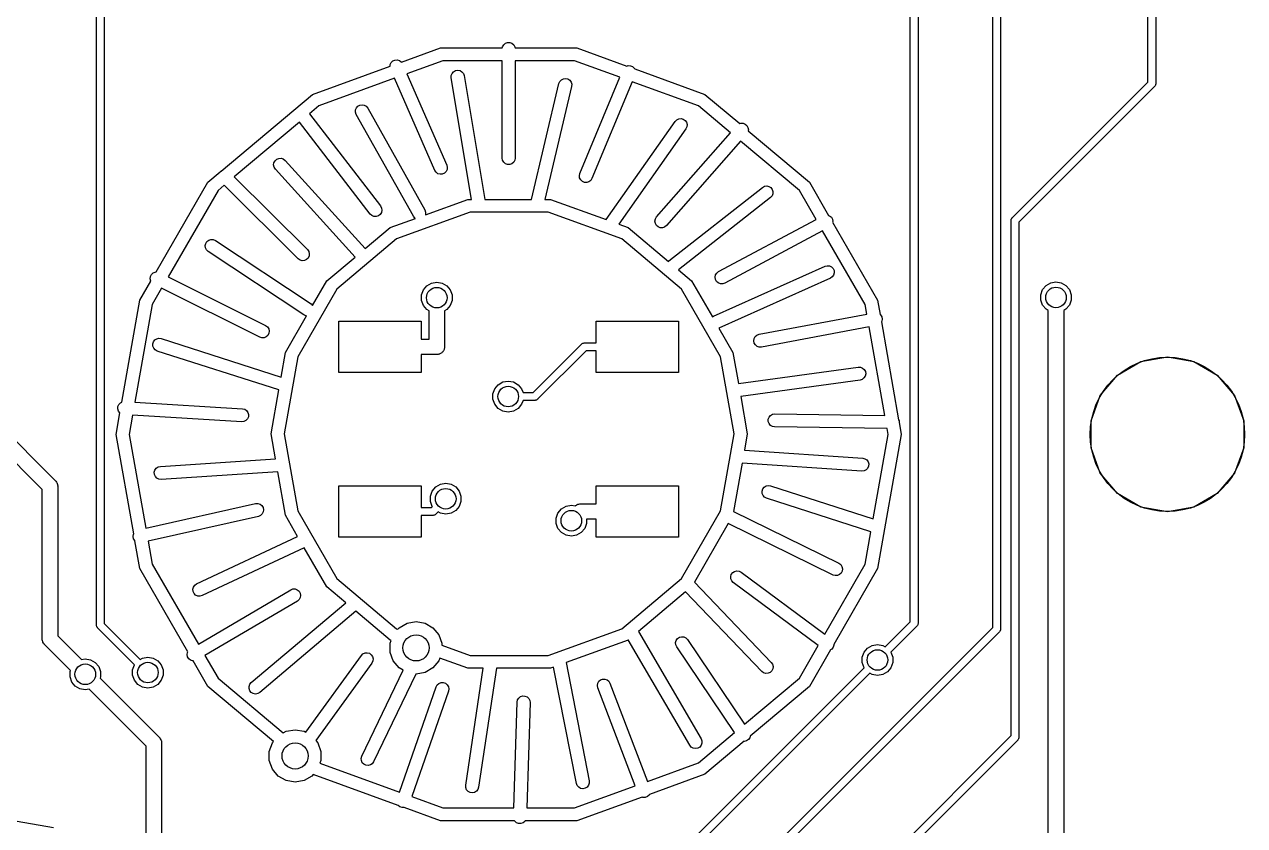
# Model space of a CAD drawing. Extents: x 0 to 100, y -163 to 0.
# Drawn here: x 52.79 to 76.5, y -145.1 to -129.53 of the extents above; entities that cross this region are included whole.
import ezdxf

# ---------------------------------------------------------------- set-up
doc = ezdxf.new("R2010")
doc.units = 0
doc.header["$MEASUREMENT"] = 0
doc.layers.add('BLACK', color=7, linetype='CONTINUOUS')

msp = doc.modelspace()

# ---------------------------------------------------------------- linework, layer by layer
at = {"layer": 'Black'}
for p, q in [((54.1897, -141.206), (54.1897, -109.35)), ((54.3421, -109.382), (54.3421, -141.175)), ((71.6049, -141.255), (71.6049, -111.305)), ((71.7573, -111.305), (71.7573, -141.287)), ((70.1551, -117.125), (70.1551, -141.172)), ((70.0027, -141.141), (70.0027, -117.296)), ((74.621, -130.653), (74.621, -128.561)), ((74.7734, -128.529), (74.7734, -130.685)), ((62.0807, -129.967), (62.1027, -129.928)), ((62.1027, -129.928), (62.1365, -129.9)), ((62.1365, -129.9), (62.1779, -129.885)), ((62.1779, -129.885), (62.2221, -129.885)), ((62.2221, -129.885), (62.2635, -129.9)), ((62.2635, -129.9), (62.2973, -129.928)), ((62.2973, -129.928), (62.3193, -129.967)), ((60.1143, -130.266), (60.8756, -129.989)), ((60.8756, -129.989), (62.0767, -129.989)), ((62.0767, -129.989), (62.0807, -129.967)), ((62.3193, -129.967), (62.3233, -129.989)), ((62.3233, -129.989), (63.5244, -129.989)), ((63.5244, -129.989), (64.4963, -130.343)), ((58.3865, -130.895), (59.8946, -130.346)), ((59.8946, -130.346), (59.8982, -130.314)), ((59.8982, -130.314), (59.9178, -130.275)), ((59.9178, -130.275), (59.9497, -130.244)), ((59.9497, -130.244), (59.9902, -130.227)), ((59.9902, -130.227), (60.0342, -130.224)), ((60.0342, -130.224), (60.0765, -130.236)), ((60.0765, -130.236), (60.112, -130.262)), ((60.112, -130.262), (60.1143, -130.266)), ((60.9197, -130.239), (60.2211, -130.493)), ((62.073, -130.239), (60.9197, -130.239)), ((62.073, -132.13), (62.073, -130.239)), ((63.4803, -130.239), (62.327, -130.239)), ((62.327, -130.239), (62.327, -132.13)), ((64.361, -130.56), (63.4803, -130.239)), ((64.4963, -130.343), (64.5236, -130.334)), ((64.5236, -130.334), (64.5677, -130.336)), ((64.5677, -130.336), (64.6084, -130.353)), ((64.6084, -130.353), (64.6409, -130.383)), ((64.6409, -130.383), (64.6488, -130.398)), ((64.6488, -130.398), (66.0135, -130.895)), ((59.982, -130.58), (58.5135, -131.115)), ((60.7636, -132.371), (59.982, -130.58)), ((60.2211, -130.493), (60.9964, -132.269)), ((61.0847, -130.571), (61.0852, -130.527)), ((61.4769, -132.933), (61.0847, -130.571)), ((61.0852, -130.527), (61.1007, -130.485)), ((61.1007, -130.485), (61.1293, -130.452)), ((61.1293, -130.452), (61.1678, -130.43)), ((61.1678, -130.43), (61.2113, -130.423)), ((61.2113, -130.423), (61.2546, -130.431)), ((61.2546, -130.431), (61.2926, -130.454)), ((61.2926, -130.454), (61.3206, -130.488)), ((61.3206, -130.488), (61.3353, -130.529)), ((61.3353, -130.529), (61.7343, -132.933)), ((63.1764, -130.681), (63.1939, -130.64)), ((63.1939, -130.64), (63.2241, -130.608)), ((63.2241, -130.608), (63.2636, -130.588)), ((63.2636, -130.588), (63.3074, -130.583)), ((63.3074, -130.583), (63.3503, -130.593)), ((63.3503, -130.593), (63.3871, -130.618)), ((63.3871, -130.618), (63.4135, -130.653)), ((63.5827, -132.431), (64.361, -130.56)), ((62.6429, -132.933), (63.1764, -130.681)), ((63.4236, -130.739), (62.9039, -132.933)), ((63.4135, -130.653), (63.4261, -130.695)), ((63.4261, -130.695), (63.4236, -130.739)), ((64.6, -130.647), (63.8173, -132.529)), ((65.8865, -131.115), (64.6, -130.647)), ((71.9842, -133.29), (74.621, -130.653)), ((74.7511, -130.739), (72.1143, -133.376)), ((74.753, -130.736), (74.7511, -130.739)), ((74.7556, -130.734), (74.753, -130.736)), ((74.7605, -130.725), (74.7556, -130.734)), ((74.7663, -130.717), (74.7605, -130.725)), ((74.7671, -130.714), (74.7663, -130.717)), ((74.7688, -130.711), (74.7671, -130.714)), ((74.7705, -130.701), (74.7688, -130.711)), ((74.7731, -130.692), (74.7705, -130.701)), ((74.7734, -130.685), (74.7728, -130.688)), ((74.7728, -130.688), (74.7731, -130.692)), ((56.6121, -132.384), (58.3865, -130.895)), ((58.5135, -131.115), (58.3283, -131.27)), ((59.2696, -131.122), (59.3081, -131.1)), ((59.3081, -131.1), (59.3516, -131.093)), ((59.3516, -131.093), (59.3949, -131.101)), ((59.3949, -131.101), (59.4329, -131.124)), ((66.5102, -131.638), (65.8865, -131.115)), ((66.0135, -130.895), (66.6892, -131.462)), ((58.3283, -131.27), (59.7106, -133.062)), ((59.2247, -131.24), (59.2252, -131.196)), ((59.2392, -131.282), (59.2247, -131.24)), ((59.2252, -131.196), (59.2408, -131.155)), ((60.3492, -133.262), (59.2392, -131.282)), ((59.2408, -131.155), (59.2696, -131.122)), ((59.4329, -131.124), (59.4608, -131.158)), ((59.4608, -131.158), (60.5708, -133.138)), ((58.1335, -131.434), (56.8668, -132.497)), ((59.5094, -133.218), (58.1335, -131.434)), ((64.096, -133.327), (65.436, -131.417)), ((65.644, -131.563), (64.3431, -133.417)), ((65.436, -131.417), (65.4673, -131.386)), ((65.4673, -131.386), (65.5072, -131.367)), ((65.5072, -131.367), (65.5512, -131.363)), ((65.5512, -131.363), (65.5938, -131.375)), ((65.5938, -131.375), (65.6299, -131.4)), ((65.6299, -131.4), (65.6551, -131.436)), ((65.6626, -131.523), (65.644, -131.563)), ((65.6551, -131.436), (65.6665, -131.479)), ((65.6665, -131.479), (65.6626, -131.523)), ((66.6892, -131.462), (66.7106, -131.454)), ((66.7106, -131.454), (66.7547, -131.455)), ((66.7547, -131.455), (66.7958, -131.471)), ((66.7958, -131.471), (66.829, -131.5)), ((66.829, -131.5), (66.8502, -131.539)), ((66.8502, -131.539), (66.857, -131.583)), ((66.857, -131.583), (66.8536, -131.6)), ((65.0745, -133.276), (66.5102, -131.638)), ((66.7048, -131.801), (65.2655, -133.444)), ((67.848, -132.761), (66.7048, -131.801)), ((66.8536, -131.6), (68.0426, -132.597)), ((57.6331, -132.265), (57.6391, -132.221)), ((57.6424, -132.308), (57.6331, -132.265)), ((57.6391, -132.221), (57.6596, -132.182)), ((57.6596, -132.182), (57.6923, -132.153)), ((57.6923, -132.153), (57.7331, -132.136)), ((57.7331, -132.136), (57.7772, -132.134)), ((57.7772, -132.134), (57.8192, -132.148)), ((57.8192, -132.148), (57.8541, -132.175)), ((57.8541, -132.175), (59.4105, -133.891)), ((60.9964, -132.269), (61.0068, -132.312)), ((62.0807, -132.173), (62.073, -132.13)), ((62.1027, -132.212), (62.0807, -132.173)), ((62.1365, -132.24), (62.1027, -132.212)), ((62.1779, -132.255), (62.1365, -132.24)), ((62.2221, -132.255), (62.1779, -132.255)), ((62.2635, -132.24), (62.2221, -132.255)), ((62.2973, -132.212), (62.2635, -132.24)), ((62.3193, -132.173), (62.2973, -132.212)), ((62.327, -132.13), (62.3193, -132.173)), ((56.3574, -132.597), (56.5952, -132.398)), ((56.5952, -132.398), (56.6068, -132.386)), ((56.6068, -132.386), (56.6121, -132.384)), ((56.8668, -132.497), (58.2895, -133.91)), ((57.6659, -132.345), (57.6424, -132.308)), ((59.2158, -134.054), (57.6659, -132.345)), ((60.788, -132.408), (60.7636, -132.371)), ((60.8235, -132.434), (60.788, -132.408)), ((60.8658, -132.446), (60.8235, -132.434)), ((60.9098, -132.443), (60.8658, -132.446)), ((60.9502, -132.426), (60.9098, -132.443)), ((60.9822, -132.395), (60.9502, -132.426)), ((61.0018, -132.356), (60.9822, -132.395)), ((61.0068, -132.312), (61.0018, -132.356)), ((63.5731, -132.474), (63.5827, -132.431)), ((63.5788, -132.518), (63.5731, -132.474)), ((63.5991, -132.557), (63.5788, -132.518)), ((63.8173, -132.529), (63.7935, -132.566)), ((55.3482, -134.345), (56.3574, -132.597)), ((56.552, -132.761), (55.5828, -134.439)), ((56.6714, -132.66), (56.552, -132.761)), ((58.1105, -134.09), (56.6714, -132.66)), ((63.6316, -132.587), (63.5991, -132.557)), ((63.6723, -132.604), (63.6316, -132.587)), ((63.7164, -132.606), (63.6723, -132.604)), ((63.7585, -132.593), (63.7164, -132.606)), ((63.7935, -132.566), (63.7585, -132.593)), ((65.3115, -134.13), (67.1315, -132.7)), ((67.1315, -132.7), (67.1704, -132.679)), ((67.1704, -132.679), (67.2141, -132.673)), ((67.2141, -132.673), (67.2573, -132.682)), ((67.2573, -132.682), (67.2947, -132.705)), ((67.2947, -132.705), (67.322, -132.74)), ((67.322, -132.74), (67.3357, -132.782)), ((68.1721, -133.322), (67.848, -132.761)), ((68.0426, -132.597), (68.4156, -133.244)), ((60.5809, -133.234), (61.4065, -132.933)), ((61.4065, -132.933), (61.4769, -132.933)), ((61.7343, -132.933), (62.6429, -132.933)), ((62.9039, -132.933), (63.0135, -132.933)), ((63.0135, -132.933), (64.0959, -133.327)), ((67.2885, -132.9), (65.5017, -134.304)), ((67.3179, -132.867), (67.2885, -132.9)), ((67.3343, -132.826), (67.3179, -132.867)), ((67.3357, -132.782), (67.3343, -132.826)), ((59.542, -133.247), (59.5094, -133.218)), ((59.5828, -133.264), (59.542, -133.247)), ((59.7038, -133.226), (59.6689, -133.253)), ((59.7275, -133.188), (59.7038, -133.226)), ((59.7106, -133.062), (59.731, -133.102)), ((59.7369, -133.145), (59.7275, -133.188)), ((59.731, -133.102), (59.7369, -133.145)), ((61.4506, -133.183), (60.0235, -133.703)), ((60.5708, -133.138), (60.5853, -133.18)), ((60.5848, -133.224), (60.5809, -133.234)), ((60.5853, -133.18), (60.5848, -133.224)), ((62.9694, -133.183), (61.4506, -133.183)), ((64.3965, -133.703), (62.9694, -133.183)), ((68.4156, -133.244), (68.4369, -133.252)), ((59.4105, -133.891), (59.8965, -133.483)), ((59.6269, -133.266), (59.5828, -133.264)), ((59.6689, -133.253), (59.6269, -133.266)), ((59.8965, -133.483), (60.3894, -133.304)), ((60.3771, -133.296), (60.3492, -133.262)), ((60.3894, -133.304), (60.3771, -133.296)), ((64.0959, -133.327), (64.096, -133.327)), ((64.3431, -133.417), (64.5235, -133.483)), ((64.5235, -133.483), (65.3044, -134.138)), ((65.043, -133.357), (65.0516, -133.314)), ((65.0498, -133.401), (65.043, -133.357)), ((65.071, -133.44), (65.0498, -133.401)), ((65.0516, -133.314), (65.0745, -133.276)), ((65.1041, -133.469), (65.071, -133.44)), ((65.1453, -133.485), (65.1041, -133.469)), ((65.1894, -133.486), (65.1453, -133.485)), ((65.2311, -133.471), (65.1894, -133.486)), ((65.2655, -133.444), (65.2311, -133.471)), ((66.2799, -134.338), (68.1721, -133.322)), ((68.4369, -133.252), (68.4698, -133.281)), ((68.4698, -133.281), (68.4906, -133.32)), ((68.4906, -133.32), (68.4969, -133.364)), ((68.4969, -133.364), (68.4938, -133.379)), ((68.4938, -133.379), (69.367, -134.891)), ((71.9619, -133.344), (71.9625, -133.341)), ((71.9619, -143.356), (71.9619, -133.344)), ((71.9622, -133.337), (71.9648, -133.328)), ((71.9625, -133.341), (71.9622, -133.337)), ((71.9648, -133.328), (71.9665, -133.318)), ((71.9665, -133.318), (71.9682, -133.315)), ((71.9682, -133.315), (71.969, -133.312)), ((71.969, -133.312), (71.9748, -133.304)), ((71.9748, -133.304), (71.9797, -133.295)), ((71.9797, -133.295), (71.9823, -133.293)), ((71.9823, -133.293), (71.9842, -133.29)), ((72.1143, -133.376), (72.1143, -143.388)), ((56.3733, -133.726), (56.4156, -133.714)), ((56.4156, -133.714), (56.4596, -133.716)), ((56.4596, -133.716), (56.5001, -133.734)), ((60.0235, -133.703), (58.8601, -134.679)), ((65.5599, -134.679), (64.3965, -133.703)), ((68.2992, -133.542), (66.4001, -134.562)), ((69.1284, -134.978), (68.2992, -133.542)), ((56.3032, -133.832), (56.3135, -133.789)), ((56.3082, -133.876), (56.3032, -133.832)), ((56.3279, -133.916), (56.3082, -133.876)), ((56.3135, -133.789), (56.3378, -133.753)), ((56.3599, -133.946), (56.3279, -133.916)), ((56.3378, -133.753), (56.3733, -133.726)), ((58.2199, -135.176), (56.3599, -133.946)), ((56.5001, -133.734), (58.3601, -134.964)), ((58.2895, -133.91), (58.3149, -133.946)), ((58.3149, -133.946), (58.3265, -133.989)), ((58.1467, -134.115), (58.1105, -134.09)), ((58.1893, -134.127), (58.1467, -134.115)), ((58.2333, -134.123), (58.1893, -134.127)), ((58.2732, -134.104), (58.2333, -134.123)), ((58.3043, -134.073), (58.2732, -134.104)), ((58.3228, -134.032), (58.3043, -134.073)), ((58.3265, -133.989), (58.3228, -134.032)), ((58.6655, -134.516), (59.2158, -134.054)), ((65.3044, -134.138), (65.3115, -134.13)), ((55.2332, -134.478), (55.2383, -134.434)), ((55.2383, -134.434), (55.258, -134.394)), ((55.258, -134.394), (55.29, -134.364)), ((55.29, -134.364), (55.3305, -134.346)), ((55.3305, -134.346), (55.3482, -134.345)), ((65.5017, -134.304), (65.7545, -134.516)), ((66.1782, -135.204), (68.3482, -134.234)), ((66.2131, -134.446), (66.2221, -134.403)), ((66.2221, -134.403), (66.2453, -134.365)), ((66.2453, -134.365), (66.2799, -134.338)), ((68.3482, -134.234), (68.391, -134.223)), ((68.391, -134.223), (68.4348, -134.228)), ((68.4348, -134.228), (68.4745, -134.247)), ((68.4745, -134.247), (68.5052, -134.279)), ((68.5142, -134.406), (68.4884, -134.441)), ((68.5052, -134.279), (68.5232, -134.319)), ((68.5263, -134.363), (68.5142, -134.406)), ((68.5232, -134.319), (68.5263, -134.363)), ((53.137, -138.569), (49.1905, -134.623)), ((49.4466, -134.454), (53.3931, -138.401)), ((55.033, -134.891), (55.2454, -134.523)), ((55.2435, -134.521), (55.2332, -134.478)), ((55.2454, -134.523), (55.2435, -134.521)), ((55.4555, -134.66), (55.2716, -134.978)), ((57.3632, -135.614), (55.4555, -134.66)), ((55.5828, -134.439), (57.4768, -135.386)), ((58.3902, -134.993), (58.6655, -134.516)), ((60.5419, -134.693), (60.6091, -134.613)), ((60.6091, -134.613), (60.6997, -134.561)), ((60.6997, -134.561), (60.8027, -134.542)), ((60.8027, -134.542), (60.9057, -134.561)), ((60.9057, -134.561), (60.9963, -134.613)), ((60.9963, -134.613), (61.0635, -134.693)), ((65.7545, -134.516), (66.1592, -135.217)), ((66.2194, -134.49), (66.2131, -134.446)), ((66.2402, -134.529), (66.2194, -134.49)), ((66.2731, -134.558), (66.2402, -134.529)), ((66.3141, -134.574), (66.2731, -134.558)), ((68.4518, -134.466), (66.2849, -135.435)), ((66.3582, -134.576), (66.3141, -134.574)), ((66.4001, -134.562), (66.3582, -134.576)), ((68.4884, -134.441), (68.4518, -134.466)), ((72.5741, -134.688), (72.6413, -134.608)), ((72.6413, -134.608), (72.7319, -134.556)), ((72.7319, -134.556), (72.8349, -134.538)), ((72.8349, -134.538), (72.9379, -134.556)), ((72.9379, -134.556), (73.0285, -134.608)), ((73.0285, -134.608), (73.0957, -134.688)), ((54.6835, -136.873), (55.033, -134.891)), ((58.8601, -134.679), (58.1007, -135.994)), ((60.5061, -134.791), (60.5419, -134.693)), ((60.5061, -134.896), (60.5061, -134.791)), ((60.5419, -134.994), (60.5061, -134.896)), ((61.0635, -134.693), (61.0993, -134.791)), ((61.0993, -134.896), (61.0635, -134.994)), ((61.0993, -134.791), (61.0993, -134.896)), ((66.3193, -135.994), (65.5599, -134.679)), ((69.367, -134.891), (69.4159, -135.169)), ((72.5383, -134.787), (72.5741, -134.688)), ((72.5383, -134.891), (72.5383, -134.787)), ((72.5741, -134.99), (72.5383, -134.891)), ((73.0957, -134.688), (73.1315, -134.787)), ((73.1315, -134.891), (73.0957, -134.99)), ((73.1315, -134.787), (73.1315, -134.891)), ((55.2716, -134.978), (54.9371, -136.875)), ((58.3601, -134.964), (58.3902, -134.993)), ((60.6091, -135.074), (60.5419, -134.994)), ((60.6527, -135.099), (60.6091, -135.074)), ((60.6527, -135.65), (60.6527, -135.099)), ((60.9963, -135.074), (60.9527, -135.099)), ((60.9527, -135.099), (60.9527, -135.8)), ((61.0635, -134.994), (60.9963, -135.074)), ((69.1608, -135.163), (69.1284, -134.978)), ((72.6413, -135.07), (72.5741, -134.99)), ((72.6849, -135.095), (72.6413, -135.07)), ((72.6849, -150.603), (72.6849, -135.095)), ((73.0285, -135.07), (72.9849, -135.095)), ((72.9849, -135.095), (72.9849, -150.515)), ((73.0957, -134.99), (73.0285, -135.07)), ((57.862, -135.907), (58.2738, -135.194)), ((58.2604, -135.194), (58.2199, -135.176)), ((58.2738, -135.194), (58.2604, -135.194)), ((58.9, -136.3), (58.9, -135.3)), ((58.9, -135.3), (60.5, -135.3)), ((60.5, -135.3), (60.5, -135.65)), ((63.9, -135.724), (63.9, -135.3)), ((63.9, -135.3), (65.5, -135.3)), ((65.5, -135.3), (65.5, -136.3)), ((66.1592, -135.217), (66.1782, -135.204)), ((67.0666, -135.555), (69.1608, -135.163)), ((69.4159, -135.169), (69.4264, -135.177)), ((69.4264, -135.177), (69.4489, -135.215)), ((69.4498, -135.302), (69.4419, -135.316)), ((69.4419, -135.316), (69.7767, -137.215)), ((69.4489, -135.215), (69.457, -135.259)), ((69.457, -135.259), (69.4498, -135.302)), ((57.4055, -135.626), (57.3632, -135.614)), ((57.49, -135.606), (57.4495, -135.624)), ((57.4768, -135.386), (57.5122, -135.413)), ((57.522, -135.576), (57.49, -135.606)), ((57.5122, -135.413), (57.5365, -135.449)), ((57.5417, -135.536), (57.522, -135.576)), ((57.5365, -135.449), (57.5468, -135.492)), ((57.5468, -135.492), (57.5417, -135.536)), ((66.2849, -135.435), (66.558, -135.907)), ((66.9702, -135.638), (66.9918, -135.599)), ((66.9918, -135.599), (67.0253, -135.571)), ((67.0253, -135.571), (67.0666, -135.555)), ((69.2049, -135.413), (67.1134, -135.805)), ((69.5079, -137.131), (69.2049, -135.413)), ((55.2842, -135.743), (55.2976, -135.701)), ((55.2859, -135.787), (55.2842, -135.743)), ((55.3026, -135.828), (55.2859, -135.787)), ((55.2976, -135.701), (55.3247, -135.666)), ((55.3322, -135.86), (55.3026, -135.828)), ((55.3247, -135.666), (55.362, -135.642)), ((55.362, -135.642), (55.4051, -135.633)), ((55.4051, -135.633), (55.4488, -135.639)), ((55.4488, -135.639), (57.7777, -136.386)), ((57.4495, -135.624), (57.4055, -135.626)), ((60.5, -135.65), (60.6527, -135.65)), ((60.9437, -135.851), (60.9371, -135.863)), ((60.9459, -135.838), (60.9437, -135.851)), ((60.9504, -135.826), (60.9459, -135.838)), ((60.9527, -135.8), (60.9504, -135.813)), ((60.9504, -135.813), (60.9504, -135.826)), ((62.6743, -136.689), (63.6172, -135.746)), ((63.6172, -135.746), (63.62, -135.744)), ((63.62, -135.744), (63.6221, -135.742)), ((63.6221, -135.742), (63.6307, -135.737)), ((63.6307, -135.737), (63.6389, -135.731)), ((63.6389, -135.731), (63.6421, -135.73)), ((63.6421, -135.73), (63.645, -135.728)), ((63.645, -135.728), (63.6548, -135.727)), ((63.6548, -135.727), (63.6645, -135.724)), ((63.6645, -135.724), (63.6678, -135.724)), ((63.6678, -135.724), (63.6711, -135.724)), ((63.6711, -135.724), (63.9, -135.724)), ((66.963, -135.681), (66.9702, -135.638)), ((66.9711, -135.725), (66.963, -135.681)), ((66.9936, -135.763), (66.9711, -135.725)), ((67.0277, -135.791), (66.9936, -135.763)), ((67.0693, -135.805), (67.0277, -135.791)), ((67.1134, -135.805), (67.0693, -135.805)), ((55.3712, -135.881), (55.3322, -135.86)), ((57.7332, -136.638), (55.3712, -135.881)), ((57.7777, -136.386), (57.862, -135.907)), ((58.1007, -135.994), (57.837, -137.49)), ((60.8027, -135.95), (60.5, -135.95)), ((60.5, -135.95), (60.5, -136.3)), ((60.8156, -135.948), (60.8027, -135.95)), ((60.8287, -135.948), (60.8156, -135.948)), ((60.8411, -135.943), (60.8287, -135.948)), ((60.854, -135.941), (60.8411, -135.943)), ((60.8654, -135.934), (60.854, -135.941)), ((60.8777, -135.93), (60.8654, -135.934)), ((60.8878, -135.921), (60.8777, -135.93)), ((60.8991, -135.915), (60.8878, -135.921)), ((60.9076, -135.905), (60.8991, -135.915)), ((60.9176, -135.896), (60.9076, -135.905)), ((60.9242, -135.885), (60.9176, -135.896)), ((60.9326, -135.875), (60.9242, -135.885)), ((60.9371, -135.863), (60.9326, -135.875)), ((63.7027, -135.876), (62.7598, -136.819)), ((63.9, -135.876), (63.7027, -135.876)), ((63.9, -136.3), (63.9, -135.876)), ((66.583, -137.49), (66.3193, -135.994)), ((66.558, -135.907), (66.6646, -136.513)), ((74.0321, -136.347), (74.485, -136.085)), ((74.485, -136.085), (75, -135.994)), ((75, -135.994), (75.515, -136.085)), ((75.515, -136.085), (75.9679, -136.347)), ((60.5, -136.3), (58.9, -136.3)), ((65.5, -136.3), (63.9, -136.3)), ((66.6646, -136.513), (68.9928, -136.194)), ((68.9928, -136.194), (69.0369, -136.196)), ((69.0369, -136.196), (69.0777, -136.213)), ((69.0777, -136.213), (69.1104, -136.242)), ((69.1104, -136.242), (69.1309, -136.281)), ((69.1369, -136.325), (69.1276, -136.368)), ((69.1309, -136.281), (69.1369, -136.325)), ((61.9303, -136.615), (61.9975, -136.535)), ((61.9975, -136.535), (62.0881, -136.482)), ((62.0881, -136.482), (62.1911, -136.464)), ((62.1911, -136.464), (62.2941, -136.482)), ((62.2941, -136.482), (62.3847, -136.535)), ((62.3847, -136.535), (62.4519, -136.615)), ((69.0272, -136.446), (66.7088, -136.763)), ((69.0692, -136.432), (69.0272, -136.446)), ((69.1041, -136.405), (69.0692, -136.432)), ((69.1276, -136.368), (69.1041, -136.405)), ((73.696, -136.747), (74.0321, -136.347)), ((75.9679, -136.347), (76.304, -136.747)), ((57.583, -137.49), (57.7332, -136.638)), ((61.8945, -136.713), (61.9303, -136.615)), ((61.8945, -136.817), (61.8945, -136.713)), ((62.4519, -136.615), (62.479, -136.689)), ((62.479, -136.689), (62.6743, -136.689)), ((66.7088, -136.763), (66.837, -137.49)), ((73.5171, -137.239), (73.696, -136.747)), ((76.304, -136.747), (76.4829, -137.239)), ((54.6038, -137.004), (54.6065, -136.96)), ((54.6163, -137.047), (54.6038, -137.004)), ((54.6065, -136.96), (54.6241, -136.92)), ((54.6241, -136.92), (54.6545, -136.888)), ((54.6545, -136.888), (54.6835, -136.873)), ((54.9371, -136.875), (57.0277, -137.003)), ((57.0277, -137.003), (57.0706, -137.014)), ((57.0706, -137.014), (57.1074, -137.038)), ((57.1074, -137.038), (57.1337, -137.073)), ((61.9303, -136.916), (61.8945, -136.817)), ((61.9975, -136.996), (61.9303, -136.916)), ((62.0881, -137.048), (61.9975, -136.996)), ((62.3847, -136.996), (62.2941, -137.048)), ((62.4519, -136.916), (62.3847, -136.996)), ((62.479, -136.841), (62.4519, -136.916)), ((62.7059, -136.841), (62.479, -136.841)), ((62.7092, -136.841), (62.7059, -136.841)), ((62.7125, -136.841), (62.7092, -136.841)), ((62.7222, -136.839), (62.7125, -136.841)), ((62.732, -136.837), (62.7222, -136.839)), ((62.7349, -136.835), (62.732, -136.837)), ((62.7381, -136.834), (62.7349, -136.835)), ((62.7463, -136.829), (62.7381, -136.834)), ((62.7549, -136.824), (62.7463, -136.829)), ((62.757, -136.821), (62.7549, -136.824)), ((62.7598, -136.819), (62.757, -136.821)), ((54.573, -137.5), (54.6463, -137.085)), ((54.6426, -137.082), (54.6163, -137.047)), ((54.6463, -137.085), (54.6426, -137.082)), ((54.8927, -137.127), (54.827, -137.5)), ((57.0122, -137.257), (54.8927, -137.127)), ((57.0561, -137.252), (57.0122, -137.257)), ((57.0955, -137.232), (57.0561, -137.252)), ((57.1259, -137.2), (57.0955, -137.232)), ((57.1435, -137.16), (57.1259, -137.2)), ((57.1337, -137.073), (57.1462, -137.116)), ((57.1462, -137.116), (57.1435, -137.16)), ((62.1911, -137.066), (62.0881, -137.048)), ((62.2941, -137.048), (62.1911, -137.066)), ((67.2447, -137.25), (67.2452, -137.206)), ((67.2592, -137.292), (67.2447, -137.25)), ((67.2452, -137.206), (67.2609, -137.165)), ((67.2609, -137.165), (67.2896, -137.132)), ((67.2896, -137.132), (67.3281, -137.11)), ((67.3281, -137.11), (67.3717, -137.103)), ((67.3717, -137.103), (69.5079, -137.131)), ((69.7767, -137.215), (69.7853, -137.24)), ((69.7853, -137.24), (69.7851, -137.262)), ((69.7851, -137.262), (69.827, -137.5)), ((73.5171, -137.761), (73.5171, -137.239)), ((76.4829, -137.239), (76.4829, -137.761)), ((54.9138, -139.432), (54.573, -137.5)), ((54.827, -137.5), (55.1485, -139.323)), ((57.6689, -137.977), (57.583, -137.49)), ((57.837, -137.49), (58.1007, -138.986)), ((66.3193, -138.986), (66.583, -137.49)), ((66.837, -137.49), (66.781, -137.808)), ((67.2871, -137.326), (67.2592, -137.292)), ((67.325, -137.349), (67.2871, -137.326)), ((67.3683, -137.357), (67.325, -137.349)), ((69.5528, -137.386), (67.3683, -137.357)), ((69.284, -139.139), (69.573, -137.5)), ((69.827, -137.5), (69.367, -140.109)), ((69.573, -137.5), (69.5528, -137.386)), ((55.4317, -138.123), (57.6689, -137.977)), ((66.781, -137.808), (69.0786, -137.963)), ((69.0786, -137.963), (69.1214, -137.974)), ((69.1214, -137.974), (69.158, -137.998)), ((73.696, -138.253), (73.5171, -137.761)), ((76.4829, -137.761), (76.304, -138.253)), ((55.3138, -138.236), (55.3261, -138.194)), ((55.3261, -138.194), (55.3522, -138.158)), ((55.3522, -138.158), (55.3889, -138.134)), ((55.3889, -138.134), (55.4317, -138.123)), ((57.7133, -138.229), (55.4483, -138.377)), ((57.862, -139.073), (57.7133, -138.229)), ((66.7367, -138.059), (66.5711, -138.998)), ((69.0614, -138.217), (66.7367, -138.059)), ((69.1053, -138.212), (69.0614, -138.217)), ((69.1449, -138.193), (69.1053, -138.212)), ((69.1754, -138.161), (69.1449, -138.193)), ((69.158, -137.998), (69.184, -138.034)), ((69.1933, -138.12), (69.1754, -138.161)), ((69.184, -138.034), (69.1963, -138.076)), ((69.1963, -138.076), (69.1933, -138.12)), ((53.3931, -138.401), (53.3969, -138.406)), ((53.3969, -138.406), (53.4019, -138.41)), ((53.4019, -138.41), (53.4117, -138.427)), ((53.4117, -138.427), (53.4229, -138.444)), ((53.4229, -138.444), (53.4247, -138.45)), ((53.4247, -138.45), (53.428, -138.456)), ((53.428, -138.456), (53.4314, -138.475)), ((55.3166, -138.28), (55.3138, -138.236)), ((55.3344, -138.321), (55.3166, -138.28)), ((55.3649, -138.352), (55.3344, -138.321)), ((55.4044, -138.372), (55.3649, -138.352)), ((55.4483, -138.377), (55.4044, -138.372)), ((60.8737, -138.469), (60.9767, -138.451)), ((60.9767, -138.451), (61.0797, -138.469)), ((74.0321, -138.653), (73.696, -138.253)), ((76.304, -138.253), (75.9679, -138.653)), ((53.137, -141.477), (53.137, -138.569)), ((53.4314, -138.475), (53.4364, -138.494)), ((53.4364, -138.494), (53.4359, -138.5)), ((53.4359, -138.5), (53.437, -138.507)), ((53.437, -138.507), (53.437, -141.415)), ((58.9, -139.5), (58.9, -138.5)), ((58.9, -138.5), (60.5, -138.5)), ((60.5, -138.5), (60.5, -138.924)), ((60.6801, -138.7), (60.7159, -138.602)), ((60.6801, -138.804), (60.6801, -138.7)), ((60.7159, -138.602), (60.7831, -138.522)), ((60.7831, -138.522), (60.8737, -138.469)), ((61.0797, -138.469), (61.1703, -138.522)), ((61.1703, -138.522), (61.2375, -138.602)), ((61.2375, -138.602), (61.2733, -138.7)), ((61.2733, -138.7), (61.2733, -138.804)), ((63.9, -138.85), (63.9, -138.5)), ((63.9, -138.5), (65.5, -138.5)), ((65.5, -138.5), (65.5, -139.5)), ((67.1242, -138.603), (67.1376, -138.561)), ((67.1259, -138.647), (67.1242, -138.603)), ((67.1426, -138.688), (67.1259, -138.647)), ((67.1376, -138.561), (67.1647, -138.526)), ((67.1722, -138.72), (67.1426, -138.688)), ((67.1647, -138.526), (67.202, -138.502)), ((67.202, -138.502), (67.2451, -138.493)), ((67.2451, -138.493), (67.2888, -138.499)), ((67.2888, -138.499), (69.284, -139.139)), ((74.485, -138.915), (74.0321, -138.653)), ((75.9679, -138.653), (75.515, -138.915)), ((55.1485, -139.323), (57.2823, -138.846)), ((57.2823, -138.846), (57.3263, -138.844)), ((57.3263, -138.844), (57.3684, -138.857)), ((57.3684, -138.857), (57.4035, -138.884)), ((57.4035, -138.884), (57.4272, -138.921)), ((57.4272, -138.921), (57.4369, -138.964)), ((60.5, -138.924), (60.6973, -138.924)), ((60.7159, -138.903), (60.6801, -138.804)), ((60.6973, -138.924), (60.717, -138.904)), ((60.717, -138.904), (60.7159, -138.903)), ((61.2375, -138.903), (61.1703, -138.983)), ((61.2733, -138.804), (61.2375, -138.903)), ((63.2245, -138.949), (63.3151, -138.896)), ((63.3151, -138.896), (63.4181, -138.878)), ((63.4181, -138.878), (63.4946, -138.892)), ((63.4946, -138.892), (63.4966, -138.89)), ((63.4966, -138.89), (63.5009, -138.885)), ((63.5009, -138.885), (63.5179, -138.875)), ((63.5179, -138.875), (63.5339, -138.864)), ((63.5339, -138.864), (63.5403, -138.862)), ((63.5403, -138.862), (63.546, -138.859)), ((63.546, -138.859), (63.5653, -138.856)), ((63.5653, -138.856), (63.5842, -138.851)), ((63.5842, -138.851), (63.5908, -138.851)), ((63.5908, -138.851), (63.5973, -138.85)), ((63.5973, -138.85), (63.9, -138.85)), ((67.2112, -138.741), (67.1722, -138.72)), ((69.2395, -139.392), (67.2112, -138.741)), ((75, -139.006), (74.485, -138.915)), ((75.515, -138.915), (75, -139.006)), ((57.3377, -139.094), (55.1927, -139.574)), ((57.3784, -139.077), (57.3377, -139.094)), ((57.4109, -139.047), (57.3784, -139.077)), ((57.4312, -139.008), (57.4109, -139.047)), ((57.4369, -138.964), (57.4312, -139.008)), ((58.0988, -139.483), (57.862, -139.073)), ((58.1007, -138.986), (58.8601, -140.301)), ((60.7289, -139.076), (60.5, -139.076)), ((60.5, -139.076), (60.5, -139.5)), ((60.7322, -139.076), (60.7289, -139.076)), ((60.7355, -139.076), (60.7322, -139.076)), ((60.7452, -139.073), (60.7355, -139.076)), ((60.755, -139.072), (60.7452, -139.073)), ((60.7579, -139.07), (60.755, -139.072)), ((60.7611, -139.069), (60.7579, -139.07)), ((60.7693, -139.063), (60.7611, -139.069)), ((60.7779, -139.058), (60.7693, -139.063)), ((60.78, -139.056), (60.7779, -139.058)), ((60.7828, -139.054), (60.78, -139.056)), ((60.8279, -139.009), (60.7828, -139.054)), ((60.8737, -139.035), (60.8279, -139.009)), ((60.9767, -139.053), (60.8737, -139.035)), ((61.0797, -139.035), (60.9767, -139.053)), ((61.1703, -138.983), (61.0797, -139.035)), ((63.1215, -139.127), (63.1573, -139.029)), ((63.1215, -139.231), (63.1215, -139.127)), ((63.1573, -139.029), (63.2245, -138.949)), ((63.9, -139.15), (63.7147, -139.15)), ((63.7147, -139.15), (63.7147, -139.231)), ((63.9, -139.5), (63.9, -139.15)), ((65.5599, -140.301), (66.3193, -138.986)), ((66.5711, -138.998), (68.6162, -140.006)), ((63.1573, -139.33), (63.1215, -139.231)), ((63.2245, -139.41), (63.1573, -139.33)), ((63.3151, -139.462), (63.2245, -139.41)), ((63.6117, -139.41), (63.5211, -139.462)), ((63.6789, -139.33), (63.6117, -139.41)), ((63.7147, -139.231), (63.6789, -139.33)), ((66.4671, -139.23), (65.8082, -140.371)), ((68.5038, -140.234), (66.4671, -139.23)), ((69.1284, -140.022), (69.2395, -139.392)), ((54.9031, -139.486), (54.9088, -139.442)), ((54.9128, -139.529), (54.9031, -139.486)), ((54.9088, -139.442), (54.9138, -139.432)), ((54.9365, -139.566), (54.9128, -139.529)), ((54.9374, -139.567), (54.9365, -139.566)), ((55.033, -140.109), (54.9374, -139.567)), ((55.1927, -139.574), (55.2716, -140.022)), ((56.136, -140.405), (58.0988, -139.483)), ((60.5, -139.5), (58.9, -139.5)), ((63.4181, -139.48), (63.3151, -139.462)), ((63.5211, -139.462), (63.4181, -139.48)), ((65.5, -139.5), (63.9, -139.5)), ((58.2262, -139.703), (56.244, -140.635)), ((58.6655, -140.464), (58.2262, -139.703)), ((55.9668, -141.726), (55.033, -140.109)), ((55.2716, -140.022), (56.1708, -141.579)), ((68.341, -141.385), (69.1284, -140.022)), ((69.367, -140.109), (68.5155, -141.583)), ((68.6162, -140.006), (68.6517, -140.032)), ((68.6517, -140.032), (68.6762, -140.069)), ((68.6762, -140.069), (68.6867, -140.112)), ((68.6867, -140.112), (68.6819, -140.156)), ((58.8601, -140.301), (60.0235, -141.277)), ((64.3965, -141.277), (65.5599, -140.301)), ((66.5138, -140.265), (66.5264, -140.223)), ((66.5165, -140.309), (66.5138, -140.265)), ((66.534, -140.35), (66.5165, -140.309)), ((66.5264, -140.223), (66.5528, -140.188)), ((66.5643, -140.382), (66.534, -140.35)), ((66.5528, -140.188), (66.5896, -140.163)), ((66.5896, -140.163), (66.6325, -140.153)), ((66.6325, -140.153), (66.6763, -140.158)), ((66.6763, -140.158), (66.7157, -140.178)), ((66.7157, -140.178), (68.341, -141.385)), ((68.5462, -140.246), (68.5038, -140.234)), ((68.5902, -140.243), (68.5462, -140.246)), ((68.6306, -140.226), (68.5902, -140.243)), ((68.6624, -140.195), (68.6306, -140.226)), ((68.6819, -140.156), (68.6624, -140.195)), ((56.0635, -140.509), (56.0747, -140.467)), ((56.0674, -140.553), (56.0635, -140.509)), ((56.0862, -140.593), (56.0674, -140.553)), ((56.0747, -140.467), (56.0999, -140.43)), ((56.1175, -140.624), (56.0862, -140.593)), ((56.0999, -140.43), (56.136, -140.405)), ((56.1708, -141.579), (57.9655, -140.521)), ((57.9655, -140.521), (58.0068, -140.505)), ((58.0068, -140.505), (58.0509, -140.505)), ((58.0509, -140.505), (58.0925, -140.519)), ((58.0925, -140.519), (58.1265, -140.547)), ((58.1265, -140.547), (58.1489, -140.585)), ((58.1489, -140.585), (58.157, -140.629)), ((59.033, -140.773), (58.6655, -140.464)), ((65.6386, -140.561), (64.7217, -141.331)), ((67.1182, -142.108), (65.6386, -140.561)), ((65.8082, -140.371), (67.3018, -141.932)), ((68.2132, -141.607), (66.5643, -140.382)), ((56.1575, -140.643), (56.1175, -140.624)), ((56.2015, -140.646), (56.1575, -140.643)), ((56.244, -140.635), (56.2015, -140.646)), ((58.0945, -140.739), (56.2978, -141.799)), ((57.198, -142.323), (59.033, -140.773)), ((58.128, -140.711), (58.0945, -140.739)), ((58.1497, -140.672), (58.128, -140.711)), ((58.157, -140.629), (58.1497, -140.672)), ((59.2305, -140.938), (57.362, -142.517)), ((59.8965, -141.497), (59.2305, -140.938)), ((54.1903, -141.21), (54.1897, -141.206)), ((54.19, -141.213), (54.1903, -141.21)), ((54.1926, -141.223), (54.19, -141.213)), ((54.1943, -141.232), (54.1926, -141.223)), ((54.196, -141.235), (54.1943, -141.232)), ((54.1968, -141.239), (54.196, -141.235)), ((54.2026, -141.247), (54.1968, -141.239)), ((54.2075, -141.255), (54.2026, -141.247)), ((54.2101, -141.257), (54.2075, -141.255)), ((54.212, -141.26), (54.2101, -141.257)), ((54.9294, -141.978), (54.212, -141.26)), ((54.3421, -141.175), (55.0403, -141.873)), ((60.0235, -141.277), (60.0494, -141.287)), ((60.0494, -141.287), (60.0722, -141.259)), ((60.0722, -141.259), (60.2256, -141.171)), ((60.2256, -141.171), (60.4, -141.14)), ((60.4, -141.14), (60.5744, -141.171)), ((60.5744, -141.171), (60.7278, -141.259)), ((60.7278, -141.259), (60.8416, -141.395)), ((62.0065, -150.853), (71.6049, -141.255)), ((62.9694, -141.797), (64.3965, -141.277)), ((69.5152, -141.628), (70.0027, -141.141)), ((70.1328, -141.226), (69.6261, -141.733)), ((70.1347, -141.223), (70.1328, -141.226)), ((70.1373, -141.221), (70.1347, -141.223)), ((70.1422, -141.213), (70.1373, -141.221)), ((70.148, -141.205), (70.1422, -141.213)), ((70.1488, -141.201), (70.148, -141.205)), ((70.1505, -141.198), (70.1488, -141.201)), ((70.1522, -141.189), (70.1505, -141.198)), ((70.1548, -141.179), (70.1522, -141.189)), ((70.1551, -141.172), (70.1545, -141.176)), ((70.1545, -141.176), (70.1548, -141.179)), ((71.7544, -141.303), (71.7527, -141.313)), ((71.757, -141.293), (71.7544, -141.303)), ((71.7573, -141.287), (71.7567, -141.29)), ((71.7567, -141.29), (71.757, -141.293)), ((53.1381, -141.484), (53.137, -141.477)), ((53.1376, -141.491), (53.1381, -141.484)), ((53.1426, -141.51), (53.1376, -141.491)), ((53.146, -141.529), (53.1426, -141.51)), ((53.1493, -141.535), (53.146, -141.529)), ((53.1511, -141.541), (53.1493, -141.535)), ((53.1623, -141.557), (53.1511, -141.541)), ((53.437, -141.415), (53.897, -141.875)), ((59.9183, -141.505), (59.8965, -141.497)), ((59.8978, -141.561), (59.9183, -141.505)), ((60.8416, -141.395), (60.9022, -141.561)), ((71.735, -141.34), (62.1174, -150.958)), ((64.5235, -141.497), (63.3147, -141.937)), ((64.5243, -141.496), (64.5235, -141.497)), ((65.7203, -143.544), (64.5243, -141.496)), ((64.7217, -141.331), (65.9397, -143.416)), ((65.4437, -141.547), (65.4559, -141.504)), ((65.4468, -141.591), (65.4437, -141.547)), ((65.4559, -141.504), (65.4818, -141.469)), ((65.4818, -141.469), (65.5184, -141.444)), ((65.5184, -141.444), (65.5612, -141.433)), ((65.5612, -141.433), (65.605, -141.438)), ((65.605, -141.438), (65.6447, -141.457)), ((65.6447, -141.457), (65.6753, -141.489)), ((65.6753, -141.489), (66.7834, -143.133)), ((71.7369, -141.338), (71.735, -141.34)), ((71.7395, -141.336), (71.7369, -141.338)), ((71.7445, -141.327), (71.7395, -141.336)), ((71.7502, -141.319), (71.7445, -141.327)), ((71.751, -141.316), (71.7502, -141.319)), ((71.7527, -141.313), (71.751, -141.316)), ((53.1721, -141.574), (53.1623, -141.557)), ((53.1771, -141.578), (53.1721, -141.574)), ((53.1809, -141.584), (53.1771, -141.578)), ((53.6847, -142.087), (53.1809, -141.584)), ((55.953, -141.781), (55.9603, -141.738)), ((55.9611, -141.825), (55.953, -141.781)), ((55.9603, -141.738), (55.9668, -141.726)), ((59.3371, -141.796), (59.3688, -141.765)), ((59.3688, -141.765), (59.4091, -141.747)), ((59.4091, -141.747), (59.4531, -141.744)), ((59.4531, -141.744), (59.4955, -141.756)), ((59.4955, -141.756), (59.5312, -141.782)), ((59.5312, -141.782), (59.5559, -141.818)), ((59.8978, -141.739), (59.8978, -141.561)), ((59.9584, -141.905), (59.8978, -141.739)), ((60.9022, -141.561), (60.9022, -141.597)), ((60.9022, -141.597), (61.4506, -141.797)), ((65.4647, -141.631), (65.4468, -141.591)), ((66.5877, -143.297), (65.4647, -141.631)), ((67.848, -142.239), (68.2132, -141.607)), ((68.4562, -141.686), (68.0426, -142.403)), ((68.4772, -141.672), (68.4562, -141.686)), ((68.5036, -141.637), (68.4772, -141.672)), ((68.5162, -141.595), (68.5036, -141.637)), ((68.5155, -141.583), (68.5162, -141.595)), ((69.0698, -141.833), (69.1056, -141.734)), ((69.1056, -141.734), (69.1728, -141.654)), ((69.1728, -141.654), (69.2634, -141.602)), ((69.2634, -141.602), (69.3664, -141.584)), ((69.3664, -141.584), (69.4694, -141.602)), ((69.4694, -141.602), (69.5152, -141.628)), ((69.6261, -141.733), (69.6272, -141.734)), ((69.6272, -141.734), (69.663, -141.833)), ((53.897, -141.875), (53.9727, -141.862)), ((53.9727, -141.862), (54.0757, -141.88)), ((54.0757, -141.88), (54.1663, -141.933)), ((54.1663, -141.933), (54.2335, -142.013)), ((54.2335, -142.013), (54.2693, -142.111)), ((54.8925, -142.077), (54.9283, -141.979)), ((54.9283, -141.979), (54.9294, -141.978)), ((55.0403, -141.873), (55.0861, -141.847)), ((55.0861, -141.847), (55.1891, -141.828)), ((55.1891, -141.828), (55.2921, -141.847)), ((55.2921, -141.847), (55.3827, -141.899)), ((55.3827, -141.899), (55.4499, -141.979)), ((55.4499, -141.979), (55.4857, -142.077)), ((55.9835, -141.863), (55.9611, -141.825)), ((56.0175, -141.891), (55.9835, -141.863)), ((56.0591, -141.905), (56.0175, -141.891)), ((56.0702, -141.905), (56.0591, -141.905)), ((56.3574, -142.403), (56.0702, -141.905)), ((56.2978, -141.799), (56.552, -142.239)), ((58.2555, -143.289), (59.3371, -141.796)), ((59.5429, -141.944), (58.4531, -143.449)), ((59.5621, -141.905), (59.5429, -141.944)), ((59.5559, -141.818), (59.5667, -141.861)), ((59.5667, -141.861), (59.5621, -141.905)), ((60.0722, -142.041), (59.9584, -141.905)), ((60.8416, -141.905), (60.7278, -142.041)), ((60.8621, -141.849), (60.8416, -141.905)), ((61.4065, -142.047), (60.8621, -141.849)), ((61.4506, -141.797), (62.9694, -141.797)), ((63.3147, -141.937), (63.7646, -144.236)), ((67.3018, -141.932), (67.3263, -141.969)), ((67.3263, -141.969), (67.3367, -142.012)), ((67.3367, -142.012), (67.3319, -142.056)), ((69.0698, -141.937), (69.0698, -141.833)), ((69.1056, -142.035), (69.0698, -141.937)), ((69.663, -141.937), (69.6272, -142.035)), ((69.663, -141.833), (69.663, -141.937)), ((53.6761, -142.111), (53.6847, -142.087)), ((53.6761, -142.215), (53.6761, -142.111)), ((53.7119, -142.314), (53.6761, -142.215)), ((54.2693, -142.215), (54.2607, -142.239)), ((54.2607, -142.239), (55.4125, -143.391)), ((54.2693, -142.111), (54.2693, -142.215)), ((54.8925, -142.182), (54.8925, -142.077)), ((54.9283, -142.28), (54.8925, -142.182)), ((55.4857, -142.182), (55.4499, -142.28)), ((55.4857, -142.077), (55.4857, -142.182)), ((56.552, -142.239), (57.8197, -143.303)), ((59.3455, -143.755), (60.1483, -142.085)), ((60.3944, -142.159), (59.5745, -143.865)), ((60.1483, -142.085), (60.0722, -142.041)), ((60.4, -142.16), (60.3944, -142.159)), ((60.5744, -142.129), (60.4, -142.16)), ((60.7278, -142.041), (60.5744, -142.129)), ((61.2446, -149.899), (69.1067, -142.037)), ((61.3644, -144.321), (61.7061, -142.047)), ((69.2176, -142.141), (61.3747, -149.984)), ((61.7061, -142.047), (61.4065, -142.047)), ((61.9629, -142.047), (61.6156, -144.359)), ((63.0135, -142.047), (61.9629, -142.047)), ((63.0731, -142.025), (63.0135, -142.047)), ((63.5154, -144.284), (63.0731, -142.025)), ((63.9849, -142.271), (64.0261, -142.255)), ((64.0261, -142.255), (64.0702, -142.255)), ((64.0702, -142.255), (64.1119, -142.269)), ((66.7834, -143.133), (67.848, -142.239)), ((67.1538, -142.134), (67.1182, -142.108)), ((67.1961, -142.146), (67.1538, -142.134)), ((67.2402, -142.143), (67.1961, -142.146)), ((67.2805, -142.126), (67.2402, -142.143)), ((67.3124, -142.095), (67.2805, -142.126)), ((67.3319, -142.056), (67.3124, -142.095)), ((69.1067, -142.037), (69.1056, -142.035)), ((69.2634, -142.168), (69.2176, -142.141)), ((69.3664, -142.186), (69.2634, -142.168)), ((69.4694, -142.168), (69.3664, -142.186)), ((69.56, -142.115), (69.4694, -142.168)), ((69.6272, -142.035), (69.56, -142.115)), ((53.7791, -142.394), (53.7119, -142.314)), ((53.8697, -142.446), (53.7791, -142.394)), ((53.9727, -142.464), (53.8697, -142.446)), ((54.0484, -142.451), (53.9727, -142.464)), ((55.1564, -143.559), (54.0484, -142.451)), ((54.9955, -142.36), (54.9283, -142.28)), ((55.0861, -142.412), (54.9955, -142.36)), ((55.1891, -142.431), (55.0861, -142.412)), ((55.2921, -142.412), (55.1891, -142.431)), ((55.3827, -142.36), (55.2921, -142.412)), ((55.4499, -142.28), (55.3827, -142.36)), ((57.6294, -143.47), (56.3574, -142.403)), ((57.1549, -142.398), (57.1698, -142.357)), ((57.155, -142.442), (57.1549, -142.398)), ((57.1702, -142.484), (57.155, -142.442)), ((57.1698, -142.357), (57.198, -142.323)), ((57.1987, -142.518), (57.1702, -142.484)), ((60.0768, -144.454), (60.7901, -142.408)), ((61.0299, -142.492), (60.3155, -144.541)), ((60.7901, -142.408), (60.8116, -142.37)), ((60.8116, -142.37), (60.845, -142.341)), ((60.845, -142.341), (60.8862, -142.325)), ((60.8862, -142.325), (60.9303, -142.325)), ((60.9303, -142.325), (60.972, -142.339)), ((60.972, -142.339), (61.0062, -142.367)), ((61.0062, -142.367), (61.0287, -142.405)), ((61.0287, -142.405), (61.037, -142.448)), ((61.037, -142.448), (61.0299, -142.492)), ((63.923, -142.382), (63.93, -142.338)), ((63.9313, -142.425), (63.923, -142.382)), ((63.93, -142.338), (63.9515, -142.3)), ((64.6571, -144.333), (63.9313, -142.425)), ((63.9515, -142.3), (63.9849, -142.271)), ((64.1119, -142.269), (64.1461, -142.297)), ((64.1461, -142.297), (64.1687, -142.335)), ((64.1687, -142.335), (64.8958, -144.246)), ((68.0426, -142.403), (66.8921, -143.368)), ((57.237, -142.539), (57.1987, -142.518)), ((57.2804, -142.547), (57.237, -142.539)), ((57.3238, -142.539), (57.2804, -142.547)), ((57.362, -142.517), (57.3238, -142.539)), ((62.2986, -144.761), (62.3631, -142.706)), ((62.3631, -142.706), (62.3721, -142.663)), ((62.3721, -142.663), (62.3953, -142.625)), ((62.3953, -142.625), (62.43, -142.598)), ((62.43, -142.598), (62.4719, -142.584)), ((62.4719, -142.584), (62.516, -142.586)), ((62.516, -142.586), (62.5569, -142.602)), ((62.6169, -142.714), (62.5527, -144.761)), ((62.5569, -142.602), (62.5898, -142.631)), ((62.5898, -142.631), (62.6106, -142.67)), ((62.6106, -142.67), (62.6169, -142.714)), ((55.4125, -143.391), (55.4163, -143.396)), ((55.4163, -143.396), (55.4213, -143.4)), ((55.4213, -143.4), (55.4311, -143.417)), ((55.4311, -143.417), (55.4423, -143.434)), ((55.4423, -143.434), (55.4441, -143.44)), ((55.4441, -143.44), (55.4474, -143.446)), ((57.8197, -143.303), (57.8756, -143.271)), ((57.8756, -143.271), (58.05, -143.24)), ((58.05, -143.24), (58.2244, -143.271)), ((58.2244, -143.271), (58.2555, -143.289)), ((64.4539, -150.864), (71.9619, -143.356)), ((72.092, -143.442), (64.5648, -150.969)), ((65.8865, -143.885), (66.5877, -143.297)), ((65.9397, -143.416), (65.955, -143.457)), ((66.8582, -143.431), (66.8216, -143.456)), ((66.8841, -143.396), (66.8582, -143.431)), ((66.8921, -143.368), (66.8841, -143.396)), ((72.0939, -143.439), (72.092, -143.442)), ((72.0965, -143.437), (72.0939, -143.439)), ((72.1014, -143.428), (72.0965, -143.437)), ((72.1072, -143.42), (72.1014, -143.428)), ((72.108, -143.417), (72.1072, -143.42)), ((72.1097, -143.414), (72.108, -143.417)), ((72.1114, -143.404), (72.1097, -143.414)), ((72.114, -143.395), (72.1114, -143.404)), ((72.1143, -143.388), (72.1137, -143.391)), ((72.1137, -143.391), (72.114, -143.395)), ((55.1564, -149.423), (55.1564, -143.559)), ((55.4474, -143.446), (55.4508, -143.465)), ((55.4508, -143.465), (55.4558, -143.484)), ((55.4558, -143.484), (55.4553, -143.49)), ((55.4553, -143.49), (55.4564, -143.497)), ((55.4564, -143.497), (55.4564, -149.485)), ((57.5478, -143.661), (57.6084, -143.495)), ((57.5478, -143.839), (57.5478, -143.661)), ((57.6084, -143.495), (57.6294, -143.47)), ((58.4531, -143.449), (58.4916, -143.495)), ((58.4916, -143.495), (58.5522, -143.661)), ((58.5522, -143.661), (58.5522, -143.839)), ((65.7489, -143.578), (65.7203, -143.544)), ((65.7872, -143.6), (65.7489, -143.578)), ((65.8306, -143.607), (65.7872, -143.6)), ((65.874, -143.599), (65.8306, -143.607)), ((65.9121, -143.577), (65.874, -143.599)), ((65.9403, -143.543), (65.9121, -143.577)), ((65.9552, -143.501), (65.9403, -143.543)), ((65.955, -143.457), (65.9552, -143.501)), ((66.7749, -143.466), (66.0135, -144.105)), ((66.7788, -143.467), (66.7749, -143.466)), ((66.8216, -143.456), (66.7788, -143.467)), ((57.6084, -144.005), (57.5478, -143.839)), ((58.5522, -143.839), (58.5327, -143.892)), ((58.5327, -143.892), (60.0768, -144.454)), ((59.3336, -143.797), (59.3455, -143.755)), ((59.337, -143.841), (59.3336, -143.797)), ((59.3551, -143.882), (59.337, -143.841)), ((59.3859, -143.913), (59.3551, -143.882)), ((59.4257, -143.932), (59.3859, -143.913)), ((59.5487, -143.901), (59.5123, -143.926)), ((59.5745, -143.865), (59.5487, -143.901)), ((64.8958, -144.246), (65.8865, -143.885)), ((57.7222, -144.141), (57.6084, -144.005)), ((57.8756, -144.229), (57.7222, -144.141)), ((58.3778, -144.141), (58.2244, -144.229)), ((58.4026, -144.111), (58.3778, -144.141)), ((60.0531, -144.712), (58.4026, -144.111)), ((59.4696, -143.937), (59.4257, -143.932)), ((59.5123, -143.926), (59.4696, -143.937)), ((66.0135, -144.105), (64.9355, -144.498)), ((58.05, -144.26), (57.8756, -144.229)), ((58.2244, -144.229), (58.05, -144.26)), ((61.3655, -144.365), (61.3644, -144.321)), ((61.3817, -144.406), (61.3655, -144.365)), ((61.6156, -144.359), (61.6016, -144.401)), ((63.4803, -144.761), (64.6571, -144.333)), ((63.5312, -144.326), (63.5154, -144.284)), ((63.5602, -144.359), (63.5312, -144.326)), ((63.5988, -144.38), (63.5602, -144.359)), ((63.6424, -144.387), (63.5988, -144.38)), ((63.6857, -144.379), (63.6424, -144.387)), ((63.7234, -144.356), (63.6857, -144.379)), ((63.7512, -144.321), (63.7234, -144.356)), ((63.7655, -144.28), (63.7512, -144.321)), ((63.7646, -144.236), (63.7655, -144.28)), ((60.3155, -144.541), (60.9197, -144.761)), ((61.4109, -144.439), (61.3817, -144.406)), ((61.4496, -144.46), (61.4109, -144.439)), ((61.4932, -144.467), (61.4496, -144.46)), ((61.5365, -144.458), (61.4932, -144.467)), ((61.5741, -144.435), (61.5365, -144.458)), ((61.6016, -144.401), (61.5741, -144.435)), ((64.7928, -144.549), (63.5244, -145.011)), ((64.8098, -144.555), (64.7928, -144.549)), ((64.8539, -144.555), (64.8098, -144.555)), ((64.8951, -144.539), (64.8539, -144.555)), ((64.9285, -144.51), (64.8951, -144.539)), ((64.9355, -144.498), (64.9285, -144.51)), ((60.0538, -144.713), (60.0531, -144.712)), ((60.088, -144.741), (60.0538, -144.713)), ((60.1297, -144.755), (60.088, -144.741)), ((60.1713, -144.755), (60.1297, -144.755)), ((60.8756, -145.011), (60.1713, -144.755)), ((60.9197, -144.761), (62.2986, -144.761)), ((62.5527, -144.761), (63.4803, -144.761)), ((52.5, -144.99), (53.3583, -145.142)), ((62.3162, -145.011), (60.8756, -145.011)), ((62.3202, -145.019), (62.3162, -145.011)), ((62.3531, -145.048), (62.3202, -145.019)), ((62.394, -145.064), (62.3531, -145.048)), ((62.4381, -145.066), (62.394, -145.064)), ((62.48, -145.052), (62.4381, -145.066)), ((62.5147, -145.025), (62.48, -145.052)), ((62.5231, -145.011), (62.5147, -145.025)), ((63.5244, -145.011), (62.5231, -145.011))]:
    msp.add_line(p, q, dxfattribs=at)
for centre, radius in [((60.8027, -134.844), 0.2), ((72.8349, -134.839), 0.2), ((75, -137.5), 1.5), ((62.1911, -136.765), 0.2), ((60.9767, -138.752), 0.2), ((63.4181, -139.179), 0.2), ((60.4, -141.65), 0.254), ((69.3664, -141.885), 0.2), ((53.9727, -142.163), 0.2), ((55.1891, -142.13), 0.2), ((58.05, -143.75), 0.254)]:
    msp.add_circle(centre, radius, dxfattribs=at)

doc.saveas('drawing.dxf')
